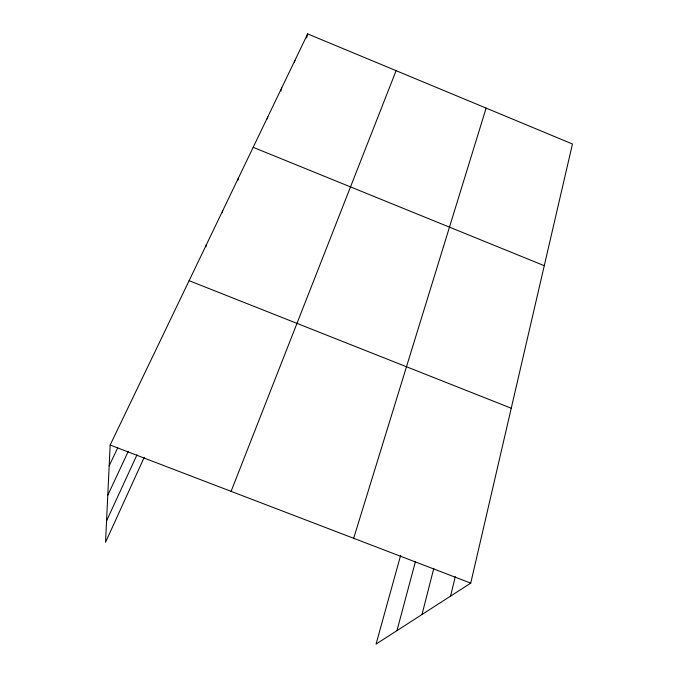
<?xml version="1.0" encoding="UTF-8"?>
<svg xmlns="http://www.w3.org/2000/svg" width="678" height="678" viewBox="0 0 678 678"><rect width="100%" height="100%" fill="white"/><g stroke="black" fill="none" stroke-linecap="round" stroke-linejoin="round"><path stroke-width="1.02" d="M400.588 555.528L376.053 644.1L470.735 583.131L572.461 143.999L307.659 33.9L110.158 445.039L105.539 542.29L144.219 457.336M205.942 246.868L206.349 244.8M222.291 212.756L222.731 210.697M237.859 180.289L238.317 178.238M450.565 596.115L455.285 576.588M267.268 118.947L267.768 116.947M280.895 91.038L281.684 87.979M421.996 614.514L433.793 568.342M294.438 62.334L294.964 60.325M396.969 630.633L415.385 561.723M306.558 37.951L307.659 33.9M353.67 538.298L486.126 108.107M231.088 491.355L396.105 70.673M106.556 520.907L136.973 454.862M107.777 495.245L128.278 451.336M109.166 465.854L117.743 447.802M110.158 445.039L470.735 583.131M189.111 280.675L511.246 408.232M253.174 147.321L544.273 265.691"/></g></svg>
